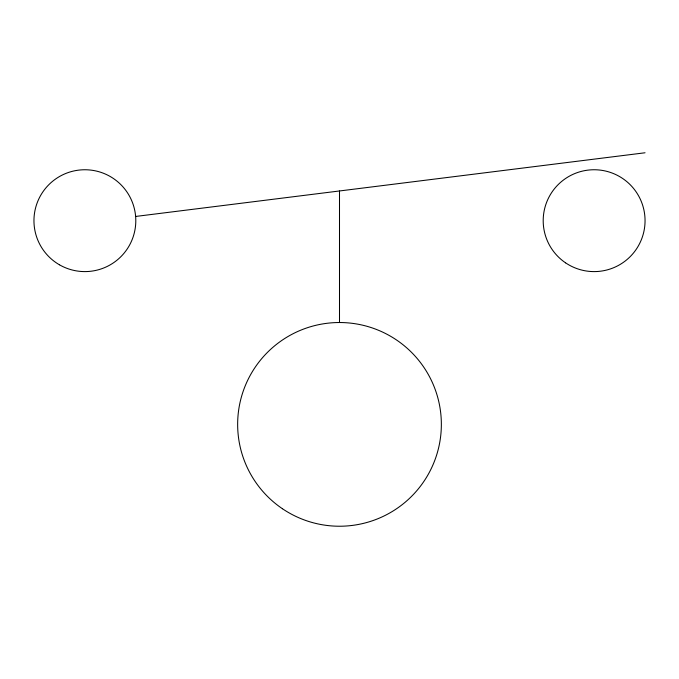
<?xml version="1.0" encoding="UTF-8"?>
<svg xmlns="http://www.w3.org/2000/svg" width="679" height="679" viewBox="0 0 679 679"><rect width="100%" height="100%" fill="white"/><g stroke="black" fill="none" stroke-linecap="round" stroke-linejoin="round"><path stroke-width="1.02" d="M135.8 216.431L645.05 152.775M339.5 190.969L339.5 322.525M282.413 508.724A101.85 101.85 0 0 0 441.095 431.64A101.85 101.85 0 0 0 295 332.761A101.85 101.85 0 0 0 282.413 508.724M565.582 262.849A50.925 50.925 0 0 0 644.923 224.308A50.925 50.925 0 0 0 571.871 174.868A50.925 50.925 0 0 0 565.582 262.849M59.413 264.776A50.925 50.925 0 0 0 135.8 220.675A50.925 50.925 0 0 0 59.413 176.574A50.925 50.925 0 0 0 59.413 264.776"/></g></svg>
